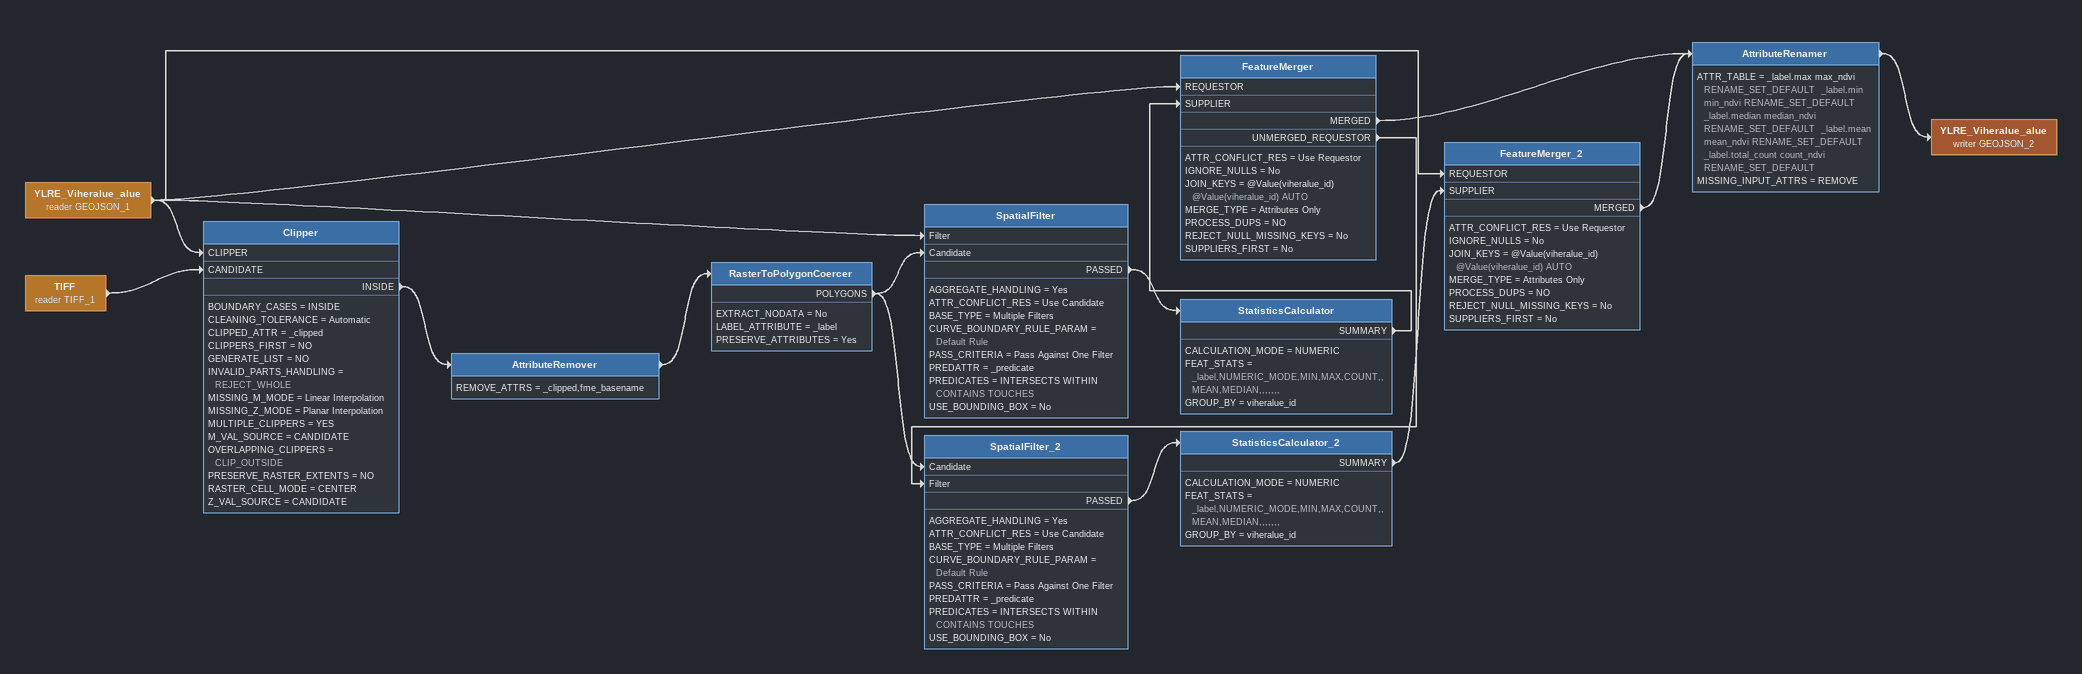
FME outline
YLRE_Viheralue_alue (reader GEOJSON_1)
    -> Clipper [CLIPPER]
    -> SpatialFilter [Filter]
    -> FeatureMerger [REQUESTOR]
    -> FeatureMerger_2 [REQUESTOR]
TIFF (reader TIFF_1)
    -> Clipper [CANDIDATE]
Clipper
    BOUNDARY_CASES = INSIDE
    CLEANING_TOLERANCE = Automatic
    CLIPPED_ATTR = _clipped
    CLIPPERS_FIRST = NO
    GENERATE_LIST = NO
    INVALID_PARTS_HANDLING = REJECT_WHOLE
    MISSING_M_MODE = Linear Interpolation
    MISSING_Z_MODE = Planar Interpolation
    MULTIPLE_CLIPPERS = YES
    M_VAL_SOURCE = CANDIDATE
    OVERLAPPING_CLIPPERS = CLIP_OUTSIDE
    PRESERVE_RASTER_EXTENTS = NO
    RASTER_CELL_MODE = CENTER
    Z_VAL_SOURCE = CANDIDATE
    INSIDE -> AttributeRemover
AttributeRemover
    REMOVE_ATTRS = _clipped,fme_basename
    -> RasterToPolygonCoercer
RasterToPolygonCoercer
    EXTRACT_NODATA = No
    LABEL_ATTRIBUTE = _label
    PRESERVE_ATTRIBUTES = Yes
    POLYGONS -> SpatialFilter [Candidate]
    POLYGONS -> SpatialFilter_2 [Candidate]
SpatialFilter
    AGGREGATE_HANDLING = Yes
    ATTR_CONFLICT_RES = Use Candidate
    BASE_TYPE = Multiple Filters
    CURVE_BOUNDARY_RULE_PARAM = Default Rule
    PASS_CRITERIA = Pass Against One Filter
    PREDATTR = _predicate
    PREDICATES = INTERSECTS WITHIN CONTAINS TOUCHES
    USE_BOUNDING_BOX = No
    PASSED -> StatisticsCalculator
StatisticsCalculator
    CALCULATION_MODE = NUMERIC
    FEAT_STATS = _label,NUMERIC_MODE,MIN,MAX,COUNT,,MEAN,MEDIAN,,,,,,,
    GROUP_BY = viheralue_id
    SUMMARY -> FeatureMerger [SUPPLIER]
FeatureMerger
    ATTR_CONFLICT_RES = Use Requestor
    IGNORE_NULLS = No
    JOIN_KEYS = @Value(viheralue_id) @Value(viheralue_id) AUTO
    MERGE_TYPE = Attributes Only
    PROCESS_DUPS = NO
    REJECT_NULL_MISSING_KEYS = No
    SUPPLIERS_FIRST = No
    MERGED -> AttributeRenamer
    UNMERGED_REQUESTOR -> SpatialFilter_2 [Filter]
SpatialFilter_2
    AGGREGATE_HANDLING = Yes
    ATTR_CONFLICT_RES = Use Candidate
    BASE_TYPE = Multiple Filters
    CURVE_BOUNDARY_RULE_PARAM = Default Rule
    PASS_CRITERIA = Pass Against One Filter
    PREDATTR = _predicate
    PREDICATES = INTERSECTS WITHIN CONTAINS TOUCHES
    USE_BOUNDING_BOX = No
    PASSED -> StatisticsCalculator_2
StatisticsCalculator_2
    CALCULATION_MODE = NUMERIC
    FEAT_STATS = _label,NUMERIC_MODE,MIN,MAX,COUNT,,MEAN,MEDIAN,,,,,,,
    GROUP_BY = viheralue_id
    SUMMARY -> FeatureMerger_2 [SUPPLIER]
FeatureMerger_2
    ATTR_CONFLICT_RES = Use Requestor
    IGNORE_NULLS = No
    JOIN_KEYS = @Value(viheralue_id) @Value(viheralue_id) AUTO
    MERGE_TYPE = Attributes Only
    PROCESS_DUPS = NO
    REJECT_NULL_MISSING_KEYS = No
    SUPPLIERS_FIRST = No
    MERGED -> AttributeRenamer
AttributeRenamer
    ATTR_TABLE = _label.max max_ndvi RENAME_SET_DEFAULT  _label.min min_ndvi RENAME_SET_DEFAULT  _label.median median_ndvi RENAME_SET_DEFAULT  _label.mean mean_ndvi RENAME_SET_DEFAULT  _label.total_count count_ndvi RENAME_SET_DEFAULT
    MISSING_INPUT_ATTRS = REMOVE
    -> YLRE_Viheralue_alue (writer GEOJSON_2)
YLRE_Viheralue_alue (writer GEOJSON_2)
